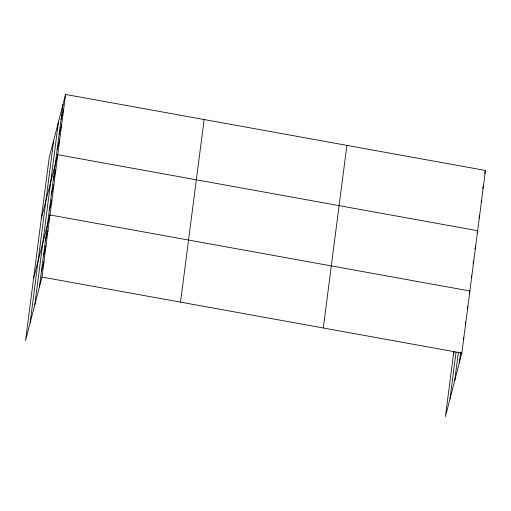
<?xml version="1.0" encoding="UTF-8"?>
<svg xmlns="http://www.w3.org/2000/svg" width="511" height="511" viewBox="0 0 511 511"><rect width="100%" height="100%" fill="white"/><g stroke="black" fill="none" stroke-linecap="round" stroke-linejoin="round"><path stroke-width="0.77" d="M30.117 322.856L53.725 140.257M34.831 304.652L58.433 122.046M39.398 286.984L63.006 104.378M65.574 94.446L49.158 157.925L25.55 340.53L41.966 277.051L65.574 94.446L485.45 170.47L461.842 353.075L445.426 416.554L453.845 351.453M180.524 302.142L204.132 119.536M323.284 327.985L346.892 145.386M449.993 398.88L456.016 352.315M454.707 380.676L458.418 351.964M459.274 363.008L460.679 352.143M61.058 119.446L63.626 109.514M59.11 134.508L61.678 124.575M57.162 149.576L59.73 139.644M41.365 218.184L57.781 154.705L477.657 230.729L477.07 233.022M53.265 179.7L55.833 169.773M51.317 194.768L53.891 184.835M49.375 209.829L51.943 199.903M33.579 278.444L49.995 214.965L469.871 290.989L469.277 293.282M45.415 240.419L47.989 230.487M43.409 255.941L45.977 246.008M41.404 271.462L43.972 261.53M484.658 173.529L485.45 170.47M482.71 188.591L483.502 185.538M481.158 202.126L481.554 200.599M479.011 217.961L479.605 215.668M474.923 248.851L475.709 245.797M472.975 263.919L473.767 260.859M471.423 277.454L471.819 275.927M453.455 354.468L454.215 351.523M467.271 308.804L467.865 306.511M465.266 324.325L465.853 322.032M463.253 339.847L463.847 337.554M41.966 277.051L461.842 353.075"/></g></svg>
